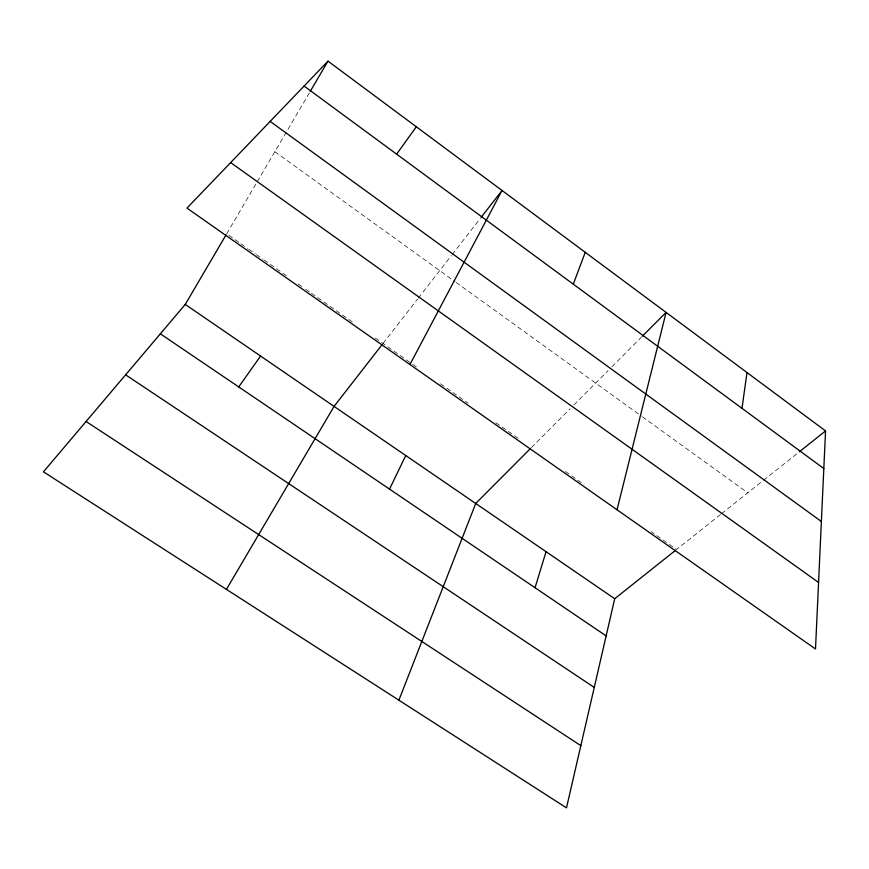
<?xml version="1.0" encoding="UTF-8"?>
<svg xmlns="http://www.w3.org/2000/svg" width="869" height="869" viewBox="0 0 869 869"><rect width="100%" height="100%" fill="white"/><g stroke="black" fill="none" stroke-linecap="round" stroke-linejoin="round"><path stroke-width="0.65" stroke-dasharray="4.34 3.26" d="M226.7 233.783L256.54 182.914M257.224 181.751L309.603 92.483M383.012 343.483L417.522 299.121M418.337 298.067L451.337 255.649M452.173 254.574L480.427 218.26M531.372 447.611L570.14 408.712M573.92 404.911L608.028 370.672M611.841 366.848L641.344 337.237M720.542 514.491L676.56 549.501L651.196 531.709M721.596 513.655L762.493 481.1M763.547 480.264L798.22 452.662M228.895 235.325L239.898 243.048M240.995 243.82L247.589 248.447M248.697 249.218L255.29 253.846M256.388 254.628L262.992 259.255M264.089 260.027L288.291 277.005M298.186 283.957L303.683 287.813M305.888 289.355L310.287 292.451M311.395 293.222L353.259 322.605M375.299 338.074L411.743 363.644M412.84 364.426L417.261 367.522M440.464 383.816L468.13 403.227M495.873 422.692L520.281 439.823M565.393 471.487L584.055 484.587M274.854 151.695L455.074 281.686M456.171 282.479L641.268 415.99M642.354 416.772L747.774 492.821"/><path stroke-width="1.3" d="M825.55 430.915L815.502 648.991L186.976 208.115L327.993 61.134L825.55 430.915L799.274 451.826M742.007 408.321L746.982 372.519M675.506 550.338L614.709 598.73L566.49 807.866L43.45 471.824L185.249 304.422L226.016 234.934M617.033 509.777L666.089 312.406L642.289 336.281M535.043 587.716L546.069 551.685M573.301 284.163L585.25 252.325M398.893 700.186L475.723 503.477L530.438 448.556M389.529 489.117L405.758 455.53M409.951 364.513L502.032 190.485L481.252 217.185M310.276 91.321L327.993 61.134M226.429 589.388L334.065 406.399L382.175 344.548M238.714 386.922L260.591 356.04M396.633 154.15L416.316 126.776M86.074 421.508L580.84 745.645M125.614 374.821L594.255 687.433M160.352 333.815L606.138 635.902M185.249 304.422L614.709 598.73M230.654 162.59L818.565 582.458M270.161 121.41L821.379 521.498M304.096 86.042L823.812 468.543"/></g></svg>
